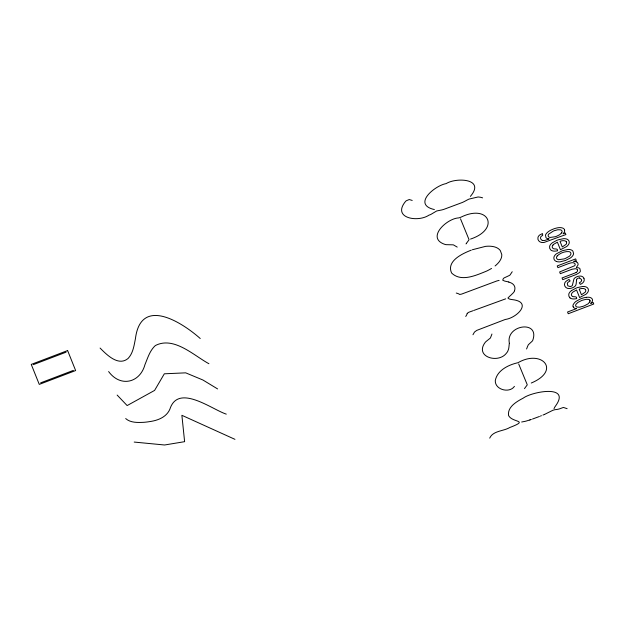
<?xml version="1.0" encoding="UTF-8"?>
<svg xmlns="http://www.w3.org/2000/svg" width="625" height="625" viewBox="0 0 625 625"><rect width="100%" height="100%" fill="white"/><g stroke="black" fill="none" stroke-linecap="round" stroke-linejoin="round"><path stroke-width="0.94" d="M581.578 280.438L581.539 279.836A7.852 4.344 -20.4 0 0 581.422 279.469L579.578 277.969M509.336 343.086C505.578 324.688 540.344 319.648 532.688 340.508A9.102 5.039 -20.4 0 1 532.086 341.289L528.328 344.758L527.375 346.875A30.469 16.859 -20.4 0 1 526.555 348.977M509.312 343.336L508.891 347.367A42.781 23.68 -20.4 0 1 508.469 349.422L507.75 351.258A11.531 6.383 -20.4 0 1 506.477 353.109C498.297 364.125 474.125 356.75 485.266 342.312A10.961 6.07 -20.4 0 1 486.016 341.555L490.43 337.984L491.945 334.031M467.234 313.336L468.961 312.18A11.68 6.461 -20.4 0 0 469.672 311.945L472.992 310.758M514.602 290.734L513.969 291.961A9.039 5 -20.4 0 1 513.43 292.688L510.844 295.234A22.109 12.234 -20.4 0 1 509.75 296.164L507.914 298.023L509.227 298.969A23.195 12.836 -20.4 0 0 509.828 299.141A19.555 10.82 -20.4 0 0 512.234 299.602C532.992 301.906 516.852 318 505.289 319.453L476.727 330.406L474.484 332.062L472.969 334.742M554.008 408.633L554.789 407.102A15.625 8.648 -20.4 0 1 555.289 406.328C571.812 384.023 531.875 391.609 523.258 398.109C516.758 401.539 507.258 406.875 508.57 415.5C512.25 422.797 529.133 419.898 511.07 427.016A52.68 29.148 -20.4 0 0 509.914 427.445C503.492 431.328 493.008 430.594 489.703 438.148M512.227 271.742L509.992 275.055A4.094 2.266 -20.4 0 1 509.055 275.617L504.141 277.914A4.977 2.75 -20.4 0 0 503.32 278.617L502.719 280.172L504.406 280.984A40.445 22.383 -20.4 0 0 507.047 281.594L508.852 281.961M470.383 196.391C485.719 178.602 456.391 177.18 446.172 183.602C434.891 185.523 411.914 204.484 434.375 209.555M465.727 316.469L466.273 315.602A12.68 7.016 -20.4 0 0 466.875 314.43L467.078 313.883A5.711 3.164 -20.4 0 0 467.242 313.336M466.695 242.969L468.781 240.141A2.883 1.594 -20.4 0 0 468.906 239.906L468.953 239.758A1.891 1.047 -20.4 0 0 468.977 239.469L468.883 239.203A13.062 7.227 -20.4 0 0 468.781 239.016L460.5 218.812M466.477 243.281L466.023 243.914M524.477 388.625L525.859 386.742A15.664 8.664 -20.4 0 0 526.094 386.422L526.375 386.031A5.242 2.898 -20.4 0 1 526.562 385.797L526.945 385.328A2.016 1.117 -20.4 0 0 527.18 384.57L518.695 363.984M552.977 245.078L553.133 244.891A5.609 3.102 -20.4 0 1 553.875 244.172L557.406 242.18L560.438 249.734L566.68 246.539A8.242 4.562 -20.4 0 0 567.844 245.445L568.297 244.883A8.094 4.477 -20.4 0 0 569.25 242.719L569.117 241.414A11.492 6.359 -20.4 0 0 568.781 240.664L568.078 239.836A8.289 4.586 -20.4 0 0 565.828 238.836L565.086 238.727A8.422 4.664 -20.4 0 0 563.445 238.688L558.477 239.75A18.039 9.984 -20.4 0 0 556.789 240.375L552.352 242.766A8.211 4.547 -20.4 0 0 549.617 246.367L549.695 248.32L550.828 250.055A7.992 4.422 -20.4 0 0 556.094 251.047L557.539 250.789C558.203 247.234 552.859 250.602 552.266 247.305A5.5 3.039 -20.4 0 1 552.969 245.078M514.438 386.352C509.648 393.523 494.922 389.883 495.281 380.656C497.102 370.281 508.664 364.727 518.016 362.711C541.438 348.977 561.609 370.273 531.258 383.031M495.086 265.953L496.203 265.008A21.273 11.773 -20.4 0 0 501.781 254.609L500.375 250.688A21.594 11.945 -20.4 0 0 494.078 246.766L493.687 246.695A21.18 11.719 -20.4 0 0 485.508 246.375L472.367 249.742M571.516 290.578L575.953 288.18A18.039 9.984 -20.4 0 1 577.641 287.555L582.609 286.492A8.422 4.664 -20.4 0 1 584.258 286.531L584.992 286.648A8.289 4.586 -20.4 0 1 587.25 287.641L587.953 288.477A11.492 6.359 -20.4 0 1 588.289 289.227L588.414 290.531A8.094 4.477 -20.4 0 1 587.469 292.695L587.008 293.25A8.242 4.562 -20.4 0 1 585.852 294.344L579.602 297.547L576.57 289.984L573.047 291.984A5.609 3.102 -20.4 0 0 572.297 292.703L572.148 292.883A5.5 3.039 -20.4 0 0 571.43 295.117C572.039 298.414 577.367 295.047 576.703 298.594L575.266 298.852A7.992 4.422 -20.4 0 1 569.953 297.891M491.547 268.422L490.117 269.258A30.961 17.133 -20.4 0 1 486.492 271.141C476.039 275.328 461.148 282.336 451.602 273.008C446.125 261.07 462.398 253.594 471.305 250.133M576.086 272.461L575.414 272.805A15.281 8.461 -20.4 0 1 573.656 273.531L562.047 277.953L562.727 279.664L576.148 274.539L579.227 272.766A4.523 2.5 -20.4 0 0 579.742 272.25A4.891 2.703 -20.4 0 0 580.383 271.195L579.938 268.703A6.562 3.633 -20.4 0 0 578.531 267.805C573.273 268.062 579.508 266.062 577.875 263.234A7.062 3.906 -20.4 0 0 576.398 261.852M470.539 239.07C500.289 229.188 488.953 203.711 461.523 216.906A8.273 4.578 -20.4 0 1 458.555 217.93C447.016 218.359 425.383 238.125 445.18 244.484A34.633 19.164 -20.4 0 0 446.102 244.664L453.211 244.836A4.477 2.477 -20.4 0 1 453.922 245.18L457.211 247.094M544.648 414.352L542.914 415.078M544.891 414.242L551.883 410.773A8.984 4.969 -20.4 0 0 552.555 410.375L554.969 409.664A9.984 5.523 -20.4 0 0 556.203 409.555L556.586 409.5A10.625 5.875 -20.4 0 0 560.039 408.672L563.305 407.469L564.742 407.852A13.633 7.547 -20.4 0 0 565.273 408.063L567.125 408.672M541.43 415.688L540.43 416.086M539.438 416.484L532.516 419.039M33.344 364.641L66.078 352.18M40.648 382.844L73.375 370.391M473.812 310.445L505.672 298.844M531.367 419.43L530.227 419.812M529.586 420.023L530.102 419.852M529.336 420.102L526.266 421.047A17.078 9.453 -20.4 0 1 525.367 421.281L521.664 422.008M499.117 280.391L497.664 280.742A16.086 8.898 -20.4 0 0 496.812 280.977L462.242 293.852A15.766 8.727 -20.4 0 0 461.781 294.055L459.695 294.469A9.805 5.422 -20.4 0 0 459.062 294.07L458.688 293.875A13.391 7.406 -20.4 0 0 457.359 293.352L456.258 293.047M134.211 442.07L164.586 444.992L184.617 441.672L181.883 415.305L234.961 439.344M482.609 197.852L481.18 197.461A35.672 19.742 -20.4 0 1 480.469 197.25L478.102 196.969L469.336 199.008A4.773 2.641 -20.4 0 0 468.438 199.344L466.422 200.398A30.109 16.664 -20.4 0 1 462.367 202.469L443.844 209.367A38.086 21.078 -20.4 0 1 441.641 209.977L436.648 210.984L430.742 214.5A31.43 17.391 -20.4 0 1 428.891 215.195C417.703 222.703 391.594 218.094 405.656 201.289A13.43 7.43 -20.4 0 1 406.398 200.719L409.227 199.531L412.211 200.445M226.281 414.133C211.953 409.492 178.172 383.211 169.891 409.156C166.5 417.195 157.68 420.539 149.617 421.609A43.922 24.305 -20.4 0 1 143.781 422.32C137.68 422.578 130.547 422.906 125.68 418.57M217.602 388.93L202.891 379.992L185.695 372.844L164.32 373.805L154.594 390.414L127.141 405.57L117.148 395.07M208.922 363.727C193.742 355.5 173.805 335.945 155.344 345.562C149.844 350.539 147.734 357.969 144.961 364.617C140.039 382.859 120.492 387.703 108.617 371.562M200.242 338.516C180.789 321.289 140.703 296.586 135.43 338.68C134.055 345.539 133.117 353.102 128.125 358.422C118.477 366.664 106.711 354.766 100.086 348.062M569.992 297.867L568.859 296.125L568.781 294.172A8.211 4.547 -20.4 0 1 571.516 290.578M583.945 278.367C585.172 281.039 582.734 283.492 580.383 284.359L579.289 282.836A3.664 2.031 -20.4 0 0 581.656 280.422M573.141 306.828L573 306.375A7.555 4.18 -20.4 0 1 573.336 304.383L574.516 302.727A8.859 4.898 -20.4 0 1 576.07 301.344L580.078 299.133A17.586 9.734 -20.4 0 1 581.18 298.688A13.383 7.406 -20.4 0 1 586.383 297.289M564.5 229.859L564.68 230.781A6.781 3.758 -20.4 0 1 564.117 232.508L563.047 233.82L565.266 232.977L565.906 234.562L544.203 242.398A5.508 3.047 -20.4 0 1 543.664 242.477C540.688 243.164 537.047 240.711 537.977 237.422A7.344 4.062 -20.4 0 1 538.445 236.352L538.742 235.945A4.805 2.656 -20.4 0 1 539.977 234.82L542.492 233.57L542.711 235.414L541.945 235.82A2.75 1.523 -20.4 0 0 540.875 236.773A4.523 2.508 -20.4 0 0 540.547 237.906L540.594 238.445A8.891 4.922 -20.4 0 0 540.672 238.719A10.57 5.852 -20.4 0 0 540.852 239.141L541.93 240.219A3.82 2.109 -20.4 0 0 542.328 240.367M589.82 300.195A4.867 2.695 -20.4 0 1 589.961 300.461M573.211 306.805A6.32 3.5 -20.4 0 0 576.578 308.586L567.555 312.016L568.242 313.734L593.75 304.023L593.133 302.477L590.664 303.414L591.883 302.086A6.266 3.469 -20.4 0 0 592.523 300.562L592.445 299.594A8.156 4.516 -20.4 0 0 590.344 297.57A7.867 4.352 -20.4 0 0 586.375 297.336M585.492 289.688A6.578 3.641 -20.4 0 1 585.695 290.133L585.773 290.641A4.992 2.766 -20.4 0 1 585.164 292.227L581.453 294.766L579.18 289.102L580.648 288.688A5.547 3.07 -20.4 0 1 585.555 289.664M576.586 279.781A10.922 6.047 -20.4 0 0 576.539 280.102L576.234 283.258A36.797 20.359 -20.4 0 1 576.125 283.992L575.969 284.703A5.117 2.828 -20.4 0 1 574.797 286.461A5.055 2.797 -20.4 0 1 572.266 287.867A5.75 3.18 -20.4 0 1 569.125 288.5C566.156 288.906 563.383 285.641 564.844 282.844A5.828 3.227 -20.4 0 1 565.078 282.438A6.43 3.555 -20.4 0 1 566.602 280.883L568.977 279.43L570.148 280.945L568.312 282.078A4 2.211 -20.4 0 0 567.82 282.57A3.906 2.164 -20.4 0 0 567.328 283.352L567.805 285.789L570.07 286.523A2.555 1.414 -20.4 0 0 570.648 286.422A2.641 1.461 -20.4 0 0 571.484 286.141L571.719 286.023A1.914 1.055 -20.4 0 0 572.297 285.609L574 278.82A4.594 2.539 -20.4 0 1 574.812 277.977A4.93 2.727 -20.4 0 1 576.484 276.93L576.805 276.789A5.555 3.078 -20.4 0 1 577.445 276.547A5.07 2.805 -20.4 0 1 579.25 276.125A5.453 3.016 -20.4 0 1 581.625 276.281L582.648 276.773A10.281 5.688 -20.4 0 1 582.977 277.023A10.172 5.625 -20.4 0 1 583.938 278.367M576.617 279.773A3.094 1.711 -20.4 0 1 577.125 278.797A1.977 1.094 -20.4 0 1 579.57 277.977M576.375 261.867A7.117 3.938 -20.4 0 0 573.695 261.422L576.281 260.445L575.664 258.906L557.219 265.93L557.914 267.648L567.477 264A18.07 10 -20.4 0 1 569.969 263.148L571.062 262.883A4.445 2.461 -20.4 0 1 573.859 262.906A5.016 2.773 -20.4 0 1 575.141 264.242L575.102 265.039A2.484 1.375 -20.4 0 1 574.578 265.781L559.633 271.953L560.328 273.672L572.062 269.227L575.461 268.719A4.695 2.602 -20.4 0 1 577.352 269.75A5.742 3.18 -20.4 0 1 577.5 270.078M577.43 270.109A3.297 1.82 -20.4 0 1 576.164 272.508M556.391 261.438A9.789 5.414 -20.4 0 1 554.172 259.492A11.984 6.633 -20.4 0 1 553.922 258.789L553.883 257.438A8.32 4.609 -20.4 0 1 554.961 255.219L555.195 254.938A7.977 4.414 -20.4 0 1 556.344 253.844L562.461 250.672L568.367 249.43A7.758 4.289 -20.4 0 1 570.039 249.578A8.969 4.961 -20.4 0 1 572.883 251.133L573.602 253.586A8.469 4.688 -20.4 0 1 570.445 257.961L565.453 260.469L560.062 261.852A8.227 4.555 -20.4 0 1 556.398 261.43M566.328 241.875A6.578 3.641 -20.4 0 1 566.523 242.328L566.602 242.828A4.992 2.766 -20.4 0 1 566 244.422L562.281 246.953L560.016 241.297L561.477 240.883A5.547 3.07 -20.4 0 1 566.391 241.852M564.617 229.813A8.234 4.562 -20.4 0 0 558.305 227.703A13.359 7.391 -20.4 0 0 552.734 229.297L550.961 230.078A10.828 5.992 -20.4 0 0 547.07 232.75L546.336 233.57A6.953 3.844 -20.4 0 0 545.5 235.18L545.969 237.609A6.648 3.68 -20.4 0 0 547.594 238.648L549.172 238.914L548.102 239.32A33.578 18.586 -20.4 0 1 546.391 239.938L545.117 240.32A4.695 2.602 -20.4 0 1 542.312 240.391M508.719 282.102A17.258 9.547 -20.4 0 1 514.508 290.742M589.844 301.859L587.992 303.891L584.57 305.719A17.609 9.75 -20.4 0 1 583.258 306.234L579.617 307.195L577.117 307.055A4.516 2.5 -20.4 0 1 575.82 306.133A5.008 2.773 -20.4 0 1 575.719 305.852A4.633 2.562 -20.4 0 1 576.039 304.258L577.867 302.43L581.328 300.672A18.477 10.227 -20.4 0 1 582.656 300.172L586.039 299.297L588.594 299.398A4.438 2.453 -20.4 0 1 589.844 301.859M561.617 232.891L559.719 234.695L556.68 236.219A16.719 9.25 -20.4 0 1 555.406 236.695L550.055 237.461A4.891 2.703 -20.4 0 1 548.422 236.492A5.75 3.18 -20.4 0 1 548.195 235.906A4.844 2.68 -20.4 0 1 548.711 234.109L553.266 231.125A17.469 9.672 -20.4 0 1 554.547 230.625L557.789 229.75L560.398 229.805A4.727 2.617 -20.4 0 1 561.906 230.828A5.375 2.977 -20.4 0 1 562.016 231.117A4.859 2.688 -20.4 0 1 561.625 232.891M557.242 255.914L557.102 256.102A5.211 2.883 -20.4 0 0 556.539 257.859L556.562 258.023A6.375 3.531 -20.4 0 0 556.734 258.508L556.82 258.648A5.219 2.891 -20.4 0 0 558.547 259.703L564.148 258.914A16.586 9.18 -20.4 0 0 565.453 258.43L569.266 256.336A5.438 3.008 -20.4 0 0 569.875 255.766L570.336 255.203A5.234 2.898 -20.4 0 0 570.883 253.297L570.836 253.133A6.383 3.531 -20.4 0 0 570.625 252.672L570.531 252.531A5.219 2.891 -20.4 0 0 568.906 251.609C564.727 251.266 560.234 253.016 557.242 255.914M67.617 350.562L31.25 364.406L39.266 384.398L75.633 370.555L67.617 350.562"/></g></svg>
